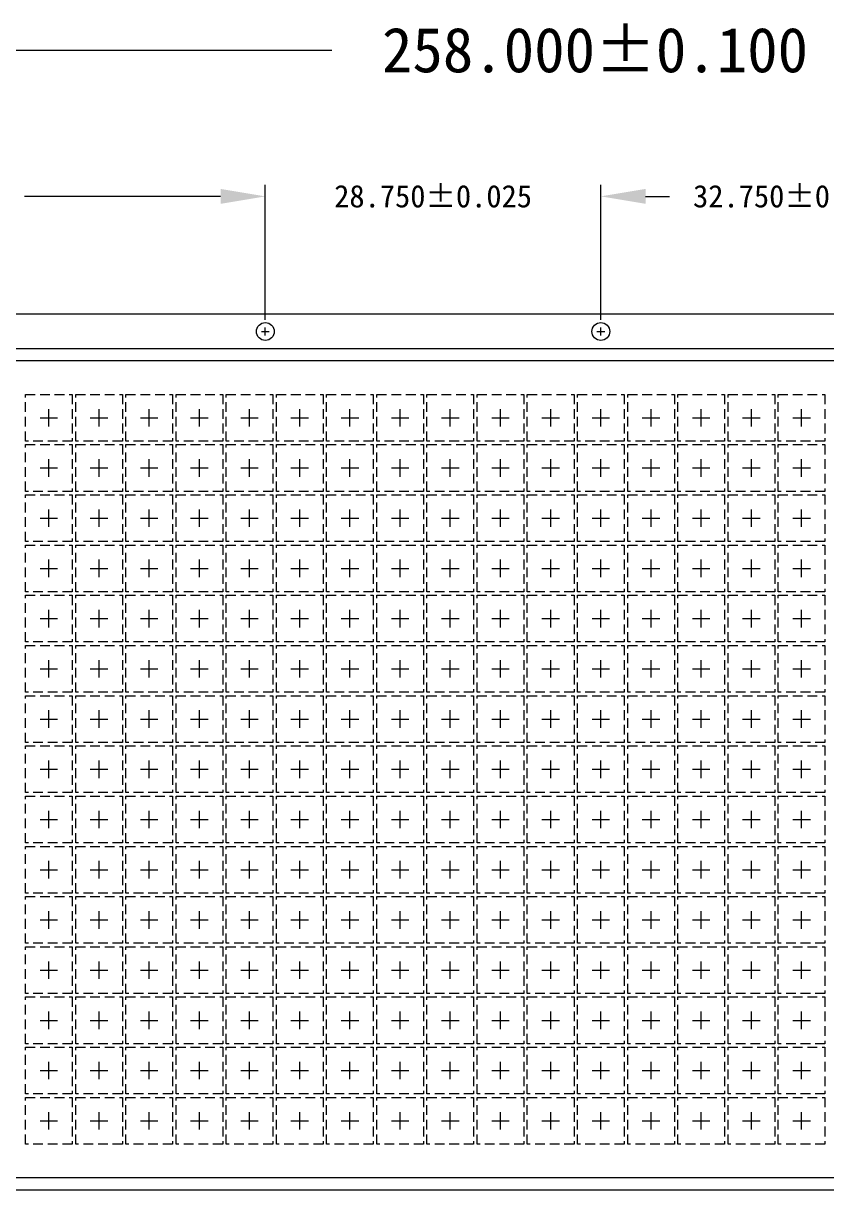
# Model space of a CAD drawing. Header units: millimetres. Extents: x 1670 to 1951, y 501 to 745.
# Drawn here: x 1738.63 to 1759.28, y 582.09 to 612.06 of the extents above; entities that cross this region are included whole.
import ezdxf

# ---------------------------------------------------------------- set-up
doc = ezdxf.new("R2010")
doc.units = ezdxf.units.MM
doc.linetypes.add('CENTER', pattern=[2, 1.25, -0.25, 0.25, -0.25])
doc.linetypes.add('DASHED', pattern=[0.75, 0.5, -0.25])
for name, color, linetype, lineweight in [('1', 7, 'Continuous', 18), ('1D', 4, 'Continuous', 18), ('Pkg', 2, 'DASHED', 9)]:
    doc.layers.add(name, color=color, linetype=linetype, lineweight=lineweight)
for name, color, linetype in [('TAPE', 4, 'Continuous'), ('中心线', 1, 'CENTER'), ('标注', 4, 'Continuous')]:
    doc.layers.add(name, color=color, linetype=linetype)
doc.styles.add('宋体', font='')
doc.styles.get('宋体').set_extended_font_data('宋体')

msp = doc.modelspace()

# ---------------------------------------------------------------- hatches: boundary and pattern name
at = {"layer": '标注', "lineweight": 5}
for points in [[(1743.6973, 607.804), (1743.6973, 607.4207), (1744.8473, 607.6123)], [(1743.6973, 607.804), (1743.6973, 607.4207), (1744.8473, 607.6123)], [(1754.6223, 607.804), (1754.6223, 607.4207), (1753.4723, 607.6123)], [(1754.6223, 607.804), (1754.6223, 607.4207), (1753.4723, 607.6123)]]:
    msp.add_hatch(color=256, dxfattribs=at).paths.add_polyline_path(points, flags=0)

# ---------------------------------------------------------------- linework, layer by layer
at = {"layer": '1', "lineweight": 5}
msp.add_line((1714.9223, 604.5945), (1791.7223, 604.5945), dxfattribs=at)
for centre in [(1744.8473, 604.1409), (1753.4723, 604.1409)]:
    msp.add_circle(centre, 0.2286, dxfattribs=at)
at = {"layer": '1D', "lineweight": 5}
for p, q in [((1744.7473, 604.1409), (1744.9473, 604.1409)), ((1744.8473, 604.0409), (1744.8473, 604.2409)), ((1753.3723, 604.1409), (1753.5723, 604.1409)), ((1753.4723, 604.0409), (1753.4723, 604.2409))]:
    msp.add_line(p, q, dxfattribs=at)
msp.add_lwpolyline([(1715.9723, 603.3945), (1790.9723, 603.3945), (1790.9723, 582.3945), (1715.9723, 582.3945)], close=True, dxfattribs=at)
at = {"layer": 'Pkg', "color": 2, "linetype": 'DASHED', "lineweight": 5, "ltscale": 0.5}
for points in [[(1738.6823, 602.5245), (1739.8823, 602.5245), (1739.8823, 601.3245), (1738.6823, 601.3245)], [(1739.9723, 602.5245), (1741.1723, 602.5245), (1741.1723, 601.3245), (1739.9723, 601.3245)], [(1741.2623, 602.5245), (1742.4623, 602.5245), (1742.4623, 601.3245), (1741.2623, 601.3245)], [(1742.5523, 602.5245), (1743.7523, 602.5245), (1743.7523, 601.3245), (1742.5523, 601.3245)], [(1743.8423, 602.5245), (1745.0423, 602.5245), (1745.0423, 601.3245), (1743.8423, 601.3245)], [(1745.1323, 602.5245), (1746.3323, 602.5245), (1746.3323, 601.3245), (1745.1323, 601.3245)], [(1746.4223, 602.5245), (1747.6223, 602.5245), (1747.6223, 601.3245), (1746.4223, 601.3245)], [(1747.7123, 602.5245), (1748.9123, 602.5245), (1748.9123, 601.3245), (1747.7123, 601.3245)], [(1749.0023, 602.5245), (1750.2023, 602.5245), (1750.2023, 601.3245), (1749.0023, 601.3245)], [(1750.2923, 602.5245), (1751.4923, 602.5245), (1751.4923, 601.3245), (1750.2923, 601.3245)], [(1751.5823, 602.5245), (1752.7823, 602.5245), (1752.7823, 601.3245), (1751.5823, 601.3245)], [(1752.8723, 602.5245), (1754.0723, 602.5245), (1754.0723, 601.3245), (1752.8723, 601.3245)], [(1754.1623, 602.5245), (1755.3623, 602.5245), (1755.3623, 601.3245), (1754.1623, 601.3245)], [(1755.4523, 602.5245), (1756.6523, 602.5245), (1756.6523, 601.3245), (1755.4523, 601.3245)], [(1756.7423, 602.5245), (1757.9423, 602.5245), (1757.9423, 601.3245), (1756.7423, 601.3245)], [(1758.0323, 602.5245), (1759.2323, 602.5245), (1759.2323, 601.3245), (1758.0323, 601.3245)], [(1738.6823, 601.2345), (1739.8823, 601.2345), (1739.8823, 600.0345), (1738.6823, 600.0345)], [(1739.9723, 601.2345), (1741.1723, 601.2345), (1741.1723, 600.0345), (1739.9723, 600.0345)], [(1741.2623, 601.2345), (1742.4623, 601.2345), (1742.4623, 600.0345), (1741.2623, 600.0345)], [(1742.5523, 601.2345), (1743.7523, 601.2345), (1743.7523, 600.0345), (1742.5523, 600.0345)], [(1743.8423, 601.2345), (1745.0423, 601.2345), (1745.0423, 600.0345), (1743.8423, 600.0345)], [(1745.1323, 601.2345), (1746.3323, 601.2345), (1746.3323, 600.0345), (1745.1323, 600.0345)], [(1746.4223, 601.2345), (1747.6223, 601.2345), (1747.6223, 600.0345), (1746.4223, 600.0345)], [(1747.7123, 601.2345), (1748.9123, 601.2345), (1748.9123, 600.0345), (1747.7123, 600.0345)], [(1749.0023, 601.2345), (1750.2023, 601.2345), (1750.2023, 600.0345), (1749.0023, 600.0345)], [(1750.2923, 601.2345), (1751.4923, 601.2345), (1751.4923, 600.0345), (1750.2923, 600.0345)], [(1751.5823, 601.2345), (1752.7823, 601.2345), (1752.7823, 600.0345), (1751.5823, 600.0345)], [(1752.8723, 601.2345), (1754.0723, 601.2345), (1754.0723, 600.0345), (1752.8723, 600.0345)], [(1754.1623, 601.2345), (1755.3623, 601.2345), (1755.3623, 600.0345), (1754.1623, 600.0345)], [(1755.4523, 601.2345), (1756.6523, 601.2345), (1756.6523, 600.0345), (1755.4523, 600.0345)], [(1756.7423, 601.2345), (1757.9423, 601.2345), (1757.9423, 600.0345), (1756.7423, 600.0345)], [(1758.0323, 601.2345), (1759.2323, 601.2345), (1759.2323, 600.0345), (1758.0323, 600.0345)], [(1738.6823, 599.9445), (1739.8823, 599.9445), (1739.8823, 598.7445), (1738.6823, 598.7445)], [(1739.9723, 599.9445), (1741.1723, 599.9445), (1741.1723, 598.7445), (1739.9723, 598.7445)], [(1741.2623, 599.9445), (1742.4623, 599.9445), (1742.4623, 598.7445), (1741.2623, 598.7445)], [(1742.5523, 599.9445), (1743.7523, 599.9445), (1743.7523, 598.7445), (1742.5523, 598.7445)], [(1743.8423, 599.9445), (1745.0423, 599.9445), (1745.0423, 598.7445), (1743.8423, 598.7445)], [(1745.1323, 599.9445), (1746.3323, 599.9445), (1746.3323, 598.7445), (1745.1323, 598.7445)], [(1746.4223, 599.9445), (1747.6223, 599.9445), (1747.6223, 598.7445), (1746.4223, 598.7445)], [(1747.7123, 599.9445), (1748.9123, 599.9445), (1748.9123, 598.7445), (1747.7123, 598.7445)], [(1749.0023, 599.9445), (1750.2023, 599.9445), (1750.2023, 598.7445), (1749.0023, 598.7445)], [(1750.2923, 599.9445), (1751.4923, 599.9445), (1751.4923, 598.7445), (1750.2923, 598.7445)], [(1751.5823, 599.9445), (1752.7823, 599.9445), (1752.7823, 598.7445), (1751.5823, 598.7445)], [(1752.8723, 599.9445), (1754.0723, 599.9445), (1754.0723, 598.7445), (1752.8723, 598.7445)], [(1754.1623, 599.9445), (1755.3623, 599.9445), (1755.3623, 598.7445), (1754.1623, 598.7445)], [(1755.4523, 599.9445), (1756.6523, 599.9445), (1756.6523, 598.7445), (1755.4523, 598.7445)], [(1756.7423, 599.9445), (1757.9423, 599.9445), (1757.9423, 598.7445), (1756.7423, 598.7445)], [(1758.0323, 599.9445), (1759.2323, 599.9445), (1759.2323, 598.7445), (1758.0323, 598.7445)], [(1738.6823, 598.6545), (1739.8823, 598.6545), (1739.8823, 597.4545), (1738.6823, 597.4545)], [(1739.9723, 598.6545), (1741.1723, 598.6545), (1741.1723, 597.4545), (1739.9723, 597.4545)], [(1741.2623, 598.6545), (1742.4623, 598.6545), (1742.4623, 597.4545), (1741.2623, 597.4545)], [(1742.5523, 598.6545), (1743.7523, 598.6545), (1743.7523, 597.4545), (1742.5523, 597.4545)], [(1743.8423, 598.6545), (1745.0423, 598.6545), (1745.0423, 597.4545), (1743.8423, 597.4545)], [(1745.1323, 598.6545), (1746.3323, 598.6545), (1746.3323, 597.4545), (1745.1323, 597.4545)], [(1746.4223, 598.6545), (1747.6223, 598.6545), (1747.6223, 597.4545), (1746.4223, 597.4545)], [(1747.7123, 598.6545), (1748.9123, 598.6545), (1748.9123, 597.4545), (1747.7123, 597.4545)], [(1749.0023, 598.6545), (1750.2023, 598.6545), (1750.2023, 597.4545), (1749.0023, 597.4545)], [(1750.2923, 598.6545), (1751.4923, 598.6545), (1751.4923, 597.4545), (1750.2923, 597.4545)], [(1751.5823, 598.6545), (1752.7823, 598.6545), (1752.7823, 597.4545), (1751.5823, 597.4545)], [(1752.8723, 598.6545), (1754.0723, 598.6545), (1754.0723, 597.4545), (1752.8723, 597.4545)], [(1754.1623, 598.6545), (1755.3623, 598.6545), (1755.3623, 597.4545), (1754.1623, 597.4545)], [(1755.4523, 598.6545), (1756.6523, 598.6545), (1756.6523, 597.4545), (1755.4523, 597.4545)], [(1756.7423, 598.6545), (1757.9423, 598.6545), (1757.9423, 597.4545), (1756.7423, 597.4545)], [(1758.0323, 598.6545), (1759.2323, 598.6545), (1759.2323, 597.4545), (1758.0323, 597.4545)], [(1738.6823, 597.3645), (1739.8823, 597.3645), (1739.8823, 596.1645), (1738.6823, 596.1645)], [(1739.9723, 597.3645), (1741.1723, 597.3645), (1741.1723, 596.1645), (1739.9723, 596.1645)], [(1741.2623, 597.3645), (1742.4623, 597.3645), (1742.4623, 596.1645), (1741.2623, 596.1645)], [(1742.5523, 597.3645), (1743.7523, 597.3645), (1743.7523, 596.1645), (1742.5523, 596.1645)], [(1743.8423, 597.3645), (1745.0423, 597.3645), (1745.0423, 596.1645), (1743.8423, 596.1645)], [(1745.1323, 597.3645), (1746.3323, 597.3645), (1746.3323, 596.1645), (1745.1323, 596.1645)], [(1746.4223, 597.3645), (1747.6223, 597.3645), (1747.6223, 596.1645), (1746.4223, 596.1645)], [(1747.7123, 597.3645), (1748.9123, 597.3645), (1748.9123, 596.1645), (1747.7123, 596.1645)], [(1749.0023, 597.3645), (1750.2023, 597.3645), (1750.2023, 596.1645), (1749.0023, 596.1645)], [(1750.2923, 597.3645), (1751.4923, 597.3645), (1751.4923, 596.1645), (1750.2923, 596.1645)], [(1751.5823, 597.3645), (1752.7823, 597.3645), (1752.7823, 596.1645), (1751.5823, 596.1645)], [(1752.8723, 597.3645), (1754.0723, 597.3645), (1754.0723, 596.1645), (1752.8723, 596.1645)], [(1754.1623, 597.3645), (1755.3623, 597.3645), (1755.3623, 596.1645), (1754.1623, 596.1645)], [(1755.4523, 597.3645), (1756.6523, 597.3645), (1756.6523, 596.1645), (1755.4523, 596.1645)], [(1756.7423, 597.3645), (1757.9423, 597.3645), (1757.9423, 596.1645), (1756.7423, 596.1645)], [(1758.0323, 597.3645), (1759.2323, 597.3645), (1759.2323, 596.1645), (1758.0323, 596.1645)], [(1738.6823, 596.0745), (1739.8823, 596.0745), (1739.8823, 594.8745), (1738.6823, 594.8745)], [(1739.9723, 596.0745), (1741.1723, 596.0745), (1741.1723, 594.8745), (1739.9723, 594.8745)], [(1741.2623, 596.0745), (1742.4623, 596.0745), (1742.4623, 594.8745), (1741.2623, 594.8745)], [(1742.5523, 596.0745), (1743.7523, 596.0745), (1743.7523, 594.8745), (1742.5523, 594.8745)], [(1743.8423, 596.0745), (1745.0423, 596.0745), (1745.0423, 594.8745), (1743.8423, 594.8745)], [(1745.1323, 596.0745), (1746.3323, 596.0745), (1746.3323, 594.8745), (1745.1323, 594.8745)], [(1746.4223, 596.0745), (1747.6223, 596.0745), (1747.6223, 594.8745), (1746.4223, 594.8745)], [(1747.7123, 596.0745), (1748.9123, 596.0745), (1748.9123, 594.8745), (1747.7123, 594.8745)], [(1749.0023, 596.0745), (1750.2023, 596.0745), (1750.2023, 594.8745), (1749.0023, 594.8745)], [(1750.2923, 596.0745), (1751.4923, 596.0745), (1751.4923, 594.8745), (1750.2923, 594.8745)], [(1751.5823, 596.0745), (1752.7823, 596.0745), (1752.7823, 594.8745), (1751.5823, 594.8745)], [(1752.8723, 596.0745), (1754.0723, 596.0745), (1754.0723, 594.8745), (1752.8723, 594.8745)], [(1754.1623, 596.0745), (1755.3623, 596.0745), (1755.3623, 594.8745), (1754.1623, 594.8745)], [(1755.4523, 596.0745), (1756.6523, 596.0745), (1756.6523, 594.8745), (1755.4523, 594.8745)], [(1756.7423, 596.0745), (1757.9423, 596.0745), (1757.9423, 594.8745), (1756.7423, 594.8745)], [(1758.0323, 596.0745), (1759.2323, 596.0745), (1759.2323, 594.8745), (1758.0323, 594.8745)], [(1738.6823, 594.7845), (1739.8823, 594.7845), (1739.8823, 593.5845), (1738.6823, 593.5845)], [(1739.9723, 594.7845), (1741.1723, 594.7845), (1741.1723, 593.5845), (1739.9723, 593.5845)], [(1741.2623, 594.7845), (1742.4623, 594.7845), (1742.4623, 593.5845), (1741.2623, 593.5845)], [(1742.5523, 594.7845), (1743.7523, 594.7845), (1743.7523, 593.5845), (1742.5523, 593.5845)], [(1743.8423, 594.7845), (1745.0423, 594.7845), (1745.0423, 593.5845), (1743.8423, 593.5845)], [(1745.1323, 594.7845), (1746.3323, 594.7845), (1746.3323, 593.5845), (1745.1323, 593.5845)], [(1746.4223, 594.7845), (1747.6223, 594.7845), (1747.6223, 593.5845), (1746.4223, 593.5845)], [(1747.7123, 594.7845), (1748.9123, 594.7845), (1748.9123, 593.5845), (1747.7123, 593.5845)], [(1749.0023, 594.7845), (1750.2023, 594.7845), (1750.2023, 593.5845), (1749.0023, 593.5845)], [(1750.2923, 594.7845), (1751.4923, 594.7845), (1751.4923, 593.5845), (1750.2923, 593.5845)], [(1751.5823, 594.7845), (1752.7823, 594.7845), (1752.7823, 593.5845), (1751.5823, 593.5845)], [(1752.8723, 594.7845), (1754.0723, 594.7845), (1754.0723, 593.5845), (1752.8723, 593.5845)], [(1754.1623, 594.7845), (1755.3623, 594.7845), (1755.3623, 593.5845), (1754.1623, 593.5845)], [(1755.4523, 594.7845), (1756.6523, 594.7845), (1756.6523, 593.5845), (1755.4523, 593.5845)], [(1756.7423, 594.7845), (1757.9423, 594.7845), (1757.9423, 593.5845), (1756.7423, 593.5845)], [(1758.0323, 594.7845), (1759.2323, 594.7845), (1759.2323, 593.5845), (1758.0323, 593.5845)], [(1738.6823, 593.4945), (1739.8823, 593.4945), (1739.8823, 592.2945), (1738.6823, 592.2945)], [(1739.9723, 593.4945), (1741.1723, 593.4945), (1741.1723, 592.2945), (1739.9723, 592.2945)], [(1741.2623, 593.4945), (1742.4623, 593.4945), (1742.4623, 592.2945), (1741.2623, 592.2945)], [(1742.5523, 593.4945), (1743.7523, 593.4945), (1743.7523, 592.2945), (1742.5523, 592.2945)], [(1743.8423, 593.4945), (1745.0423, 593.4945), (1745.0423, 592.2945), (1743.8423, 592.2945)], [(1745.1323, 593.4945), (1746.3323, 593.4945), (1746.3323, 592.2945), (1745.1323, 592.2945)], [(1746.4223, 593.4945), (1747.6223, 593.4945), (1747.6223, 592.2945), (1746.4223, 592.2945)], [(1747.7123, 593.4945), (1748.9123, 593.4945), (1748.9123, 592.2945), (1747.7123, 592.2945)], [(1749.0023, 593.4945), (1750.2023, 593.4945), (1750.2023, 592.2945), (1749.0023, 592.2945)], [(1750.2923, 593.4945), (1751.4923, 593.4945), (1751.4923, 592.2945), (1750.2923, 592.2945)], [(1751.5823, 593.4945), (1752.7823, 593.4945), (1752.7823, 592.2945), (1751.5823, 592.2945)], [(1752.8723, 593.4945), (1754.0723, 593.4945), (1754.0723, 592.2945), (1752.8723, 592.2945)], [(1754.1623, 593.4945), (1755.3623, 593.4945), (1755.3623, 592.2945), (1754.1623, 592.2945)], [(1755.4523, 593.4945), (1756.6523, 593.4945), (1756.6523, 592.2945), (1755.4523, 592.2945)], [(1756.7423, 593.4945), (1757.9423, 593.4945), (1757.9423, 592.2945), (1756.7423, 592.2945)], [(1758.0323, 593.4945), (1759.2323, 593.4945), (1759.2323, 592.2945), (1758.0323, 592.2945)], [(1738.6823, 592.2045), (1739.8823, 592.2045), (1739.8823, 591.0045), (1738.6823, 591.0045)], [(1739.9723, 592.2045), (1741.1723, 592.2045), (1741.1723, 591.0045), (1739.9723, 591.0045)], [(1741.2623, 592.2045), (1742.4623, 592.2045), (1742.4623, 591.0045), (1741.2623, 591.0045)], [(1742.5523, 592.2045), (1743.7523, 592.2045), (1743.7523, 591.0045), (1742.5523, 591.0045)], [(1743.8423, 592.2045), (1745.0423, 592.2045), (1745.0423, 591.0045), (1743.8423, 591.0045)], [(1745.1323, 592.2045), (1746.3323, 592.2045), (1746.3323, 591.0045), (1745.1323, 591.0045)], [(1746.4223, 592.2045), (1747.6223, 592.2045), (1747.6223, 591.0045), (1746.4223, 591.0045)], [(1747.7123, 592.2045), (1748.9123, 592.2045), (1748.9123, 591.0045), (1747.7123, 591.0045)], [(1749.0023, 592.2045), (1750.2023, 592.2045), (1750.2023, 591.0045), (1749.0023, 591.0045)], [(1750.2923, 592.2045), (1751.4923, 592.2045), (1751.4923, 591.0045), (1750.2923, 591.0045)], [(1751.5823, 592.2045), (1752.7823, 592.2045), (1752.7823, 591.0045), (1751.5823, 591.0045)], [(1752.8723, 592.2045), (1754.0723, 592.2045), (1754.0723, 591.0045), (1752.8723, 591.0045)], [(1754.1623, 592.2045), (1755.3623, 592.2045), (1755.3623, 591.0045), (1754.1623, 591.0045)], [(1755.4523, 592.2045), (1756.6523, 592.2045), (1756.6523, 591.0045), (1755.4523, 591.0045)], [(1756.7423, 592.2045), (1757.9423, 592.2045), (1757.9423, 591.0045), (1756.7423, 591.0045)], [(1758.0323, 592.2045), (1759.2323, 592.2045), (1759.2323, 591.0045), (1758.0323, 591.0045)], [(1738.6823, 590.9145), (1739.8823, 590.9145), (1739.8823, 589.7145), (1738.6823, 589.7145)], [(1739.9723, 590.9145), (1741.1723, 590.9145), (1741.1723, 589.7145), (1739.9723, 589.7145)], [(1741.2623, 590.9145), (1742.4623, 590.9145), (1742.4623, 589.7145), (1741.2623, 589.7145)], [(1742.5523, 590.9145), (1743.7523, 590.9145), (1743.7523, 589.7145), (1742.5523, 589.7145)], [(1743.8423, 590.9145), (1745.0423, 590.9145), (1745.0423, 589.7145), (1743.8423, 589.7145)], [(1745.1323, 590.9145), (1746.3323, 590.9145), (1746.3323, 589.7145), (1745.1323, 589.7145)], [(1746.4223, 590.9145), (1747.6223, 590.9145), (1747.6223, 589.7145), (1746.4223, 589.7145)], [(1747.7123, 590.9145), (1748.9123, 590.9145), (1748.9123, 589.7145), (1747.7123, 589.7145)], [(1749.0023, 590.9145), (1750.2023, 590.9145), (1750.2023, 589.7145), (1749.0023, 589.7145)], [(1750.2923, 590.9145), (1751.4923, 590.9145), (1751.4923, 589.7145), (1750.2923, 589.7145)], [(1751.5823, 590.9145), (1752.7823, 590.9145), (1752.7823, 589.7145), (1751.5823, 589.7145)], [(1752.8723, 590.9145), (1754.0723, 590.9145), (1754.0723, 589.7145), (1752.8723, 589.7145)], [(1754.1623, 590.9145), (1755.3623, 590.9145), (1755.3623, 589.7145), (1754.1623, 589.7145)], [(1755.4523, 590.9145), (1756.6523, 590.9145), (1756.6523, 589.7145), (1755.4523, 589.7145)], [(1756.7423, 590.9145), (1757.9423, 590.9145), (1757.9423, 589.7145), (1756.7423, 589.7145)], [(1758.0323, 590.9145), (1759.2323, 590.9145), (1759.2323, 589.7145), (1758.0323, 589.7145)], [(1738.6823, 589.6245), (1739.8823, 589.6245), (1739.8823, 588.4245), (1738.6823, 588.4245)], [(1739.9723, 589.6245), (1741.1723, 589.6245), (1741.1723, 588.4245), (1739.9723, 588.4245)], [(1741.2623, 589.6245), (1742.4623, 589.6245), (1742.4623, 588.4245), (1741.2623, 588.4245)], [(1742.5523, 589.6245), (1743.7523, 589.6245), (1743.7523, 588.4245), (1742.5523, 588.4245)], [(1743.8423, 589.6245), (1745.0423, 589.6245), (1745.0423, 588.4245), (1743.8423, 588.4245)], [(1745.1323, 589.6245), (1746.3323, 589.6245), (1746.3323, 588.4245), (1745.1323, 588.4245)], [(1746.4223, 589.6245), (1747.6223, 589.6245), (1747.6223, 588.4245), (1746.4223, 588.4245)], [(1747.7123, 589.6245), (1748.9123, 589.6245), (1748.9123, 588.4245), (1747.7123, 588.4245)], [(1749.0023, 589.6245), (1750.2023, 589.6245), (1750.2023, 588.4245), (1749.0023, 588.4245)], [(1750.2923, 589.6245), (1751.4923, 589.6245), (1751.4923, 588.4245), (1750.2923, 588.4245)], [(1751.5823, 589.6245), (1752.7823, 589.6245), (1752.7823, 588.4245), (1751.5823, 588.4245)], [(1752.8723, 589.6245), (1754.0723, 589.6245), (1754.0723, 588.4245), (1752.8723, 588.4245)], [(1754.1623, 589.6245), (1755.3623, 589.6245), (1755.3623, 588.4245), (1754.1623, 588.4245)], [(1755.4523, 589.6245), (1756.6523, 589.6245), (1756.6523, 588.4245), (1755.4523, 588.4245)], [(1756.7423, 589.6245), (1757.9423, 589.6245), (1757.9423, 588.4245), (1756.7423, 588.4245)], [(1758.0323, 589.6245), (1759.2323, 589.6245), (1759.2323, 588.4245), (1758.0323, 588.4245)], [(1738.6823, 588.3345), (1739.8823, 588.3345), (1739.8823, 587.1345), (1738.6823, 587.1345)], [(1739.9723, 588.3345), (1741.1723, 588.3345), (1741.1723, 587.1345), (1739.9723, 587.1345)], [(1741.2623, 588.3345), (1742.4623, 588.3345), (1742.4623, 587.1345), (1741.2623, 587.1345)], [(1742.5523, 588.3345), (1743.7523, 588.3345), (1743.7523, 587.1345), (1742.5523, 587.1345)], [(1743.8423, 588.3345), (1745.0423, 588.3345), (1745.0423, 587.1345), (1743.8423, 587.1345)], [(1745.1323, 588.3345), (1746.3323, 588.3345), (1746.3323, 587.1345), (1745.1323, 587.1345)], [(1746.4223, 588.3345), (1747.6223, 588.3345), (1747.6223, 587.1345), (1746.4223, 587.1345)], [(1747.7123, 588.3345), (1748.9123, 588.3345), (1748.9123, 587.1345), (1747.7123, 587.1345)], [(1749.0023, 588.3345), (1750.2023, 588.3345), (1750.2023, 587.1345), (1749.0023, 587.1345)], [(1750.2923, 588.3345), (1751.4923, 588.3345), (1751.4923, 587.1345), (1750.2923, 587.1345)], [(1751.5823, 588.3345), (1752.7823, 588.3345), (1752.7823, 587.1345), (1751.5823, 587.1345)], [(1752.8723, 588.3345), (1754.0723, 588.3345), (1754.0723, 587.1345), (1752.8723, 587.1345)], [(1754.1623, 588.3345), (1755.3623, 588.3345), (1755.3623, 587.1345), (1754.1623, 587.1345)], [(1755.4523, 588.3345), (1756.6523, 588.3345), (1756.6523, 587.1345), (1755.4523, 587.1345)], [(1756.7423, 588.3345), (1757.9423, 588.3345), (1757.9423, 587.1345), (1756.7423, 587.1345)], [(1758.0323, 588.3345), (1759.2323, 588.3345), (1759.2323, 587.1345), (1758.0323, 587.1345)], [(1738.6823, 587.0445), (1739.8823, 587.0445), (1739.8823, 585.8445), (1738.6823, 585.8445)], [(1739.9723, 587.0445), (1741.1723, 587.0445), (1741.1723, 585.8445), (1739.9723, 585.8445)], [(1741.2623, 587.0445), (1742.4623, 587.0445), (1742.4623, 585.8445), (1741.2623, 585.8445)], [(1742.5523, 587.0445), (1743.7523, 587.0445), (1743.7523, 585.8445), (1742.5523, 585.8445)], [(1743.8423, 587.0445), (1745.0423, 587.0445), (1745.0423, 585.8445), (1743.8423, 585.8445)], [(1745.1323, 587.0445), (1746.3323, 587.0445), (1746.3323, 585.8445), (1745.1323, 585.8445)], [(1746.4223, 587.0445), (1747.6223, 587.0445), (1747.6223, 585.8445), (1746.4223, 585.8445)], [(1747.7123, 587.0445), (1748.9123, 587.0445), (1748.9123, 585.8445), (1747.7123, 585.8445)], [(1749.0023, 587.0445), (1750.2023, 587.0445), (1750.2023, 585.8445), (1749.0023, 585.8445)], [(1750.2923, 587.0445), (1751.4923, 587.0445), (1751.4923, 585.8445), (1750.2923, 585.8445)], [(1751.5823, 587.0445), (1752.7823, 587.0445), (1752.7823, 585.8445), (1751.5823, 585.8445)], [(1752.8723, 587.0445), (1754.0723, 587.0445), (1754.0723, 585.8445), (1752.8723, 585.8445)], [(1754.1623, 587.0445), (1755.3623, 587.0445), (1755.3623, 585.8445), (1754.1623, 585.8445)], [(1755.4523, 587.0445), (1756.6523, 587.0445), (1756.6523, 585.8445), (1755.4523, 585.8445)], [(1756.7423, 587.0445), (1757.9423, 587.0445), (1757.9423, 585.8445), (1756.7423, 585.8445)], [(1758.0323, 587.0445), (1759.2323, 587.0445), (1759.2323, 585.8445), (1758.0323, 585.8445)], [(1738.6823, 585.7545), (1739.8823, 585.7545), (1739.8823, 584.5545), (1738.6823, 584.5545)], [(1739.9723, 585.7545), (1741.1723, 585.7545), (1741.1723, 584.5545), (1739.9723, 584.5545)], [(1741.2623, 585.7545), (1742.4623, 585.7545), (1742.4623, 584.5545), (1741.2623, 584.5545)], [(1742.5523, 585.7545), (1743.7523, 585.7545), (1743.7523, 584.5545), (1742.5523, 584.5545)], [(1743.8423, 585.7545), (1745.0423, 585.7545), (1745.0423, 584.5545), (1743.8423, 584.5545)], [(1745.1323, 585.7545), (1746.3323, 585.7545), (1746.3323, 584.5545), (1745.1323, 584.5545)], [(1746.4223, 585.7545), (1747.6223, 585.7545), (1747.6223, 584.5545), (1746.4223, 584.5545)], [(1747.7123, 585.7545), (1748.9123, 585.7545), (1748.9123, 584.5545), (1747.7123, 584.5545)], [(1749.0023, 585.7545), (1750.2023, 585.7545), (1750.2023, 584.5545), (1749.0023, 584.5545)], [(1750.2923, 585.7545), (1751.4923, 585.7545), (1751.4923, 584.5545), (1750.2923, 584.5545)], [(1751.5823, 585.7545), (1752.7823, 585.7545), (1752.7823, 584.5545), (1751.5823, 584.5545)], [(1752.8723, 585.7545), (1754.0723, 585.7545), (1754.0723, 584.5545), (1752.8723, 584.5545)], [(1754.1623, 585.7545), (1755.3623, 585.7545), (1755.3623, 584.5545), (1754.1623, 584.5545)], [(1755.4523, 585.7545), (1756.6523, 585.7545), (1756.6523, 584.5545), (1755.4523, 584.5545)], [(1756.7423, 585.7545), (1757.9423, 585.7545), (1757.9423, 584.5545), (1756.7423, 584.5545)], [(1758.0323, 585.7545), (1759.2323, 585.7545), (1759.2323, 584.5545), (1758.0323, 584.5545)], [(1738.6823, 584.4645), (1739.8823, 584.4645), (1739.8823, 583.2645), (1738.6823, 583.2645)], [(1739.9723, 584.4645), (1741.1723, 584.4645), (1741.1723, 583.2645), (1739.9723, 583.2645)], [(1741.2623, 584.4645), (1742.4623, 584.4645), (1742.4623, 583.2645), (1741.2623, 583.2645)], [(1742.5523, 584.4645), (1743.7523, 584.4645), (1743.7523, 583.2645), (1742.5523, 583.2645)], [(1743.8423, 584.4645), (1745.0423, 584.4645), (1745.0423, 583.2645), (1743.8423, 583.2645)], [(1745.1323, 584.4645), (1746.3323, 584.4645), (1746.3323, 583.2645), (1745.1323, 583.2645)], [(1746.4223, 584.4645), (1747.6223, 584.4645), (1747.6223, 583.2645), (1746.4223, 583.2645)], [(1747.7123, 584.4645), (1748.9123, 584.4645), (1748.9123, 583.2645), (1747.7123, 583.2645)], [(1749.0023, 584.4645), (1750.2023, 584.4645), (1750.2023, 583.2645), (1749.0023, 583.2645)], [(1750.2923, 584.4645), (1751.4923, 584.4645), (1751.4923, 583.2645), (1750.2923, 583.2645)], [(1751.5823, 584.4645), (1752.7823, 584.4645), (1752.7823, 583.2645), (1751.5823, 583.2645)], [(1752.8723, 584.4645), (1754.0723, 584.4645), (1754.0723, 583.2645), (1752.8723, 583.2645)], [(1754.1623, 584.4645), (1755.3623, 584.4645), (1755.3623, 583.2645), (1754.1623, 583.2645)], [(1755.4523, 584.4645), (1756.6523, 584.4645), (1756.6523, 583.2645), (1755.4523, 583.2645)], [(1756.7423, 584.4645), (1757.9423, 584.4645), (1757.9423, 583.2645), (1756.7423, 583.2645)], [(1758.0323, 584.4645), (1759.2323, 584.4645), (1759.2323, 583.2645), (1758.0323, 583.2645)]]:
    msp.add_lwpolyline(points, close=True, dxfattribs=at)
at = {"layer": 'TAPE', "lineweight": 0}
msp.add_lwpolyline([(1792.0223, 603.6945), (1714.6223, 603.6945), (1714.6223, 582.0945), (1792.0223, 582.0945)], close=True, dxfattribs=at)
at = {"layer": '中心线', "color": 1, "linetype": 'CENTER', "lineweight": 5, "ltscale": 0.5}
for p, q in [((1739.2823, 601.6995), (1739.2823, 602.1495)), ((1740.5723, 601.6995), (1740.5723, 602.1495)), ((1741.8623, 601.6995), (1741.8623, 602.1495)), ((1743.1523, 601.6995), (1743.1523, 602.1495)), ((1744.4423, 601.6995), (1744.4423, 602.1495)), ((1745.7323, 601.6995), (1745.7323, 602.1495)), ((1747.0223, 601.6995), (1747.0223, 602.1495)), ((1748.3123, 601.6995), (1748.3123, 602.1495)), ((1749.6023, 601.6995), (1749.6023, 602.1495)), ((1750.8923, 601.6995), (1750.8923, 602.1495)), ((1752.1823, 601.6995), (1752.1823, 602.1495)), ((1753.4723, 601.6995), (1753.4723, 602.1495)), ((1754.7623, 601.6995), (1754.7623, 602.1495)), ((1756.0523, 601.6995), (1756.0523, 602.1495)), ((1757.3423, 601.6995), (1757.3423, 602.1495)), ((1758.6323, 601.6995), (1758.6323, 602.1495)), ((1739.0573, 601.9245), (1739.5073, 601.9245)), ((1740.3473, 601.9245), (1740.7973, 601.9245)), ((1741.6373, 601.9245), (1742.0873, 601.9245)), ((1742.9273, 601.9245), (1743.3773, 601.9245)), ((1744.2173, 601.9245), (1744.6673, 601.9245)), ((1745.5073, 601.9245), (1745.9573, 601.9245)), ((1746.7973, 601.9245), (1747.2473, 601.9245)), ((1748.0873, 601.9245), (1748.5373, 601.9245)), ((1749.3773, 601.9245), (1749.8273, 601.9245)), ((1750.6673, 601.9245), (1751.1173, 601.9245)), ((1751.9573, 601.9245), (1752.4073, 601.9245)), ((1753.2473, 601.9245), (1753.6973, 601.9245)), ((1754.5373, 601.9245), (1754.9873, 601.9245)), ((1755.8273, 601.9245), (1756.2773, 601.9245)), ((1757.1173, 601.9245), (1757.5673, 601.9245)), ((1758.4073, 601.9245), (1758.8573, 601.9245)), ((1739.2823, 600.4095), (1739.2823, 600.8595)), ((1740.5723, 600.4095), (1740.5723, 600.8595)), ((1741.8623, 600.4095), (1741.8623, 600.8595)), ((1743.1523, 600.4095), (1743.1523, 600.8595)), ((1744.4423, 600.4095), (1744.4423, 600.8595)), ((1745.7323, 600.4095), (1745.7323, 600.8595)), ((1747.0223, 600.4095), (1747.0223, 600.8595)), ((1748.3123, 600.4095), (1748.3123, 600.8595)), ((1749.6023, 600.4095), (1749.6023, 600.8595)), ((1750.8923, 600.4095), (1750.8923, 600.8595)), ((1752.1823, 600.4095), (1752.1823, 600.8595)), ((1753.4723, 600.4095), (1753.4723, 600.8595)), ((1754.7623, 600.4095), (1754.7623, 600.8595)), ((1756.0523, 600.4095), (1756.0523, 600.8595)), ((1757.3423, 600.4095), (1757.3423, 600.8595)), ((1758.6323, 600.4095), (1758.6323, 600.8595)), ((1739.0573, 600.6345), (1739.5073, 600.6345)), ((1740.3473, 600.6345), (1740.7973, 600.6345)), ((1741.6373, 600.6345), (1742.0873, 600.6345)), ((1742.9273, 600.6345), (1743.3773, 600.6345)), ((1744.2173, 600.6345), (1744.6673, 600.6345)), ((1745.5073, 600.6345), (1745.9573, 600.6345)), ((1746.7973, 600.6345), (1747.2473, 600.6345)), ((1748.0873, 600.6345), (1748.5373, 600.6345)), ((1749.3773, 600.6345), (1749.8273, 600.6345)), ((1750.6673, 600.6345), (1751.1173, 600.6345)), ((1751.9573, 600.6345), (1752.4073, 600.6345)), ((1753.2473, 600.6345), (1753.6973, 600.6345)), ((1754.5373, 600.6345), (1754.9873, 600.6345)), ((1755.8273, 600.6345), (1756.2773, 600.6345)), ((1757.1173, 600.6345), (1757.5673, 600.6345)), ((1758.4073, 600.6345), (1758.8573, 600.6345)), ((1739.2823, 599.1195), (1739.2823, 599.5695)), ((1740.5723, 599.1195), (1740.5723, 599.5695)), ((1741.8623, 599.1195), (1741.8623, 599.5695)), ((1743.1523, 599.1195), (1743.1523, 599.5695)), ((1744.4423, 599.1195), (1744.4423, 599.5695)), ((1745.7323, 599.1195), (1745.7323, 599.5695)), ((1747.0223, 599.1195), (1747.0223, 599.5695)), ((1748.3123, 599.1195), (1748.3123, 599.5695)), ((1749.6023, 599.1195), (1749.6023, 599.5695)), ((1750.8923, 599.1195), (1750.8923, 599.5695)), ((1752.1823, 599.1195), (1752.1823, 599.5695)), ((1753.4723, 599.1195), (1753.4723, 599.5695)), ((1754.7623, 599.1195), (1754.7623, 599.5695)), ((1756.0523, 599.1195), (1756.0523, 599.5695)), ((1757.3423, 599.1195), (1757.3423, 599.5695)), ((1758.6323, 599.1195), (1758.6323, 599.5695)), ((1739.0573, 599.3445), (1739.5073, 599.3445)), ((1740.3473, 599.3445), (1740.7973, 599.3445)), ((1741.6373, 599.3445), (1742.0873, 599.3445)), ((1742.9273, 599.3445), (1743.3773, 599.3445)), ((1744.2173, 599.3445), (1744.6673, 599.3445)), ((1745.5073, 599.3445), (1745.9573, 599.3445)), ((1746.7973, 599.3445), (1747.2473, 599.3445)), ((1748.0873, 599.3445), (1748.5373, 599.3445)), ((1749.3773, 599.3445), (1749.8273, 599.3445)), ((1750.6673, 599.3445), (1751.1173, 599.3445)), ((1751.9573, 599.3445), (1752.4073, 599.3445)), ((1753.2473, 599.3445), (1753.6973, 599.3445)), ((1754.5373, 599.3445), (1754.9873, 599.3445)), ((1755.8273, 599.3445), (1756.2773, 599.3445)), ((1757.1173, 599.3445), (1757.5673, 599.3445)), ((1758.4073, 599.3445), (1758.8573, 599.3445)), ((1739.2823, 597.8295), (1739.2823, 598.2795)), ((1740.5723, 597.8295), (1740.5723, 598.2795)), ((1741.8623, 597.8295), (1741.8623, 598.2795)), ((1743.1523, 597.8295), (1743.1523, 598.2795)), ((1744.4423, 597.8295), (1744.4423, 598.2795)), ((1745.7323, 597.8295), (1745.7323, 598.2795)), ((1747.0223, 597.8295), (1747.0223, 598.2795)), ((1748.3123, 597.8295), (1748.3123, 598.2795)), ((1749.6023, 597.8295), (1749.6023, 598.2795)), ((1750.8923, 597.8295), (1750.8923, 598.2795)), ((1752.1823, 597.8295), (1752.1823, 598.2795)), ((1753.4723, 597.8295), (1753.4723, 598.2795)), ((1754.7623, 597.8295), (1754.7623, 598.2795)), ((1756.0523, 597.8295), (1756.0523, 598.2795)), ((1757.3423, 597.8295), (1757.3423, 598.2795)), ((1758.6323, 597.8295), (1758.6323, 598.2795)), ((1739.0573, 598.0545), (1739.5073, 598.0545)), ((1740.3473, 598.0545), (1740.7973, 598.0545)), ((1741.6373, 598.0545), (1742.0873, 598.0545)), ((1742.9273, 598.0545), (1743.3773, 598.0545)), ((1744.2173, 598.0545), (1744.6673, 598.0545)), ((1745.5073, 598.0545), (1745.9573, 598.0545)), ((1746.7973, 598.0545), (1747.2473, 598.0545)), ((1748.0873, 598.0545), (1748.5373, 598.0545)), ((1749.3773, 598.0545), (1749.8273, 598.0545)), ((1750.6673, 598.0545), (1751.1173, 598.0545)), ((1751.9573, 598.0545), (1752.4073, 598.0545)), ((1753.2473, 598.0545), (1753.6973, 598.0545)), ((1754.5373, 598.0545), (1754.9873, 598.0545)), ((1755.8273, 598.0545), (1756.2773, 598.0545)), ((1757.1173, 598.0545), (1757.5673, 598.0545)), ((1758.4073, 598.0545), (1758.8573, 598.0545)), ((1739.2823, 596.5395), (1739.2823, 596.9895)), ((1740.5723, 596.5395), (1740.5723, 596.9895)), ((1741.8623, 596.5395), (1741.8623, 596.9895)), ((1743.1523, 596.5395), (1743.1523, 596.9895)), ((1744.4423, 596.5395), (1744.4423, 596.9895)), ((1745.7323, 596.5395), (1745.7323, 596.9895)), ((1747.0223, 596.5395), (1747.0223, 596.9895)), ((1748.3123, 596.5395), (1748.3123, 596.9895)), ((1749.6023, 596.5395), (1749.6023, 596.9895)), ((1750.8923, 596.5395), (1750.8923, 596.9895)), ((1752.1823, 596.5395), (1752.1823, 596.9895)), ((1753.4723, 596.5395), (1753.4723, 596.9895)), ((1754.7623, 596.5395), (1754.7623, 596.9895)), ((1756.0523, 596.5395), (1756.0523, 596.9895)), ((1757.3423, 596.5395), (1757.3423, 596.9895)), ((1758.6323, 596.5395), (1758.6323, 596.9895)), ((1739.0573, 596.7645), (1739.5073, 596.7645)), ((1740.3473, 596.7645), (1740.7973, 596.7645)), ((1741.6373, 596.7645), (1742.0873, 596.7645)), ((1742.9273, 596.7645), (1743.3773, 596.7645)), ((1744.2173, 596.7645), (1744.6673, 596.7645)), ((1745.5073, 596.7645), (1745.9573, 596.7645)), ((1746.7973, 596.7645), (1747.2473, 596.7645)), ((1748.0873, 596.7645), (1748.5373, 596.7645)), ((1749.3773, 596.7645), (1749.8273, 596.7645)), ((1750.6673, 596.7645), (1751.1173, 596.7645)), ((1751.9573, 596.7645), (1752.4073, 596.7645)), ((1753.2473, 596.7645), (1753.6973, 596.7645)), ((1754.5373, 596.7645), (1754.9873, 596.7645)), ((1755.8273, 596.7645), (1756.2773, 596.7645)), ((1757.1173, 596.7645), (1757.5673, 596.7645)), ((1758.4073, 596.7645), (1758.8573, 596.7645)), ((1739.2823, 595.2495), (1739.2823, 595.6995)), ((1740.5723, 595.2495), (1740.5723, 595.6995)), ((1741.8623, 595.2495), (1741.8623, 595.6995)), ((1743.1523, 595.2495), (1743.1523, 595.6995)), ((1744.4423, 595.2495), (1744.4423, 595.6995)), ((1745.7323, 595.2495), (1745.7323, 595.6995)), ((1747.0223, 595.2495), (1747.0223, 595.6995)), ((1748.3123, 595.2495), (1748.3123, 595.6995)), ((1749.6023, 595.2495), (1749.6023, 595.6995)), ((1750.8923, 595.2495), (1750.8923, 595.6995)), ((1752.1823, 595.2495), (1752.1823, 595.6995)), ((1753.4723, 595.2495), (1753.4723, 595.6995)), ((1754.7623, 595.2495), (1754.7623, 595.6995)), ((1756.0523, 595.2495), (1756.0523, 595.6995)), ((1757.3423, 595.2495), (1757.3423, 595.6995)), ((1758.6323, 595.2495), (1758.6323, 595.6995)), ((1739.0573, 595.4745), (1739.5073, 595.4745)), ((1740.3473, 595.4745), (1740.7973, 595.4745)), ((1741.6373, 595.4745), (1742.0873, 595.4745)), ((1742.9273, 595.4745), (1743.3773, 595.4745)), ((1744.2173, 595.4745), (1744.6673, 595.4745)), ((1745.5073, 595.4745), (1745.9573, 595.4745)), ((1746.7973, 595.4745), (1747.2473, 595.4745)), ((1748.0873, 595.4745), (1748.5373, 595.4745)), ((1749.3773, 595.4745), (1749.8273, 595.4745)), ((1750.6673, 595.4745), (1751.1173, 595.4745)), ((1751.9573, 595.4745), (1752.4073, 595.4745)), ((1753.2473, 595.4745), (1753.6973, 595.4745)), ((1754.5373, 595.4745), (1754.9873, 595.4745)), ((1755.8273, 595.4745), (1756.2773, 595.4745)), ((1757.1173, 595.4745), (1757.5673, 595.4745)), ((1758.4073, 595.4745), (1758.8573, 595.4745)), ((1739.0573, 594.1845), (1739.5073, 594.1845)), ((1739.2823, 593.9595), (1739.2823, 594.4095)), ((1740.3473, 594.1845), (1740.7973, 594.1845)), ((1740.5723, 593.9595), (1740.5723, 594.4095)), ((1741.6373, 594.1845), (1742.0873, 594.1845)), ((1741.8623, 593.9595), (1741.8623, 594.4095)), ((1742.9273, 594.1845), (1743.3773, 594.1845)), ((1743.1523, 593.9595), (1743.1523, 594.4095)), ((1744.2173, 594.1845), (1744.6673, 594.1845)), ((1744.4423, 593.9595), (1744.4423, 594.4095)), ((1745.5073, 594.1845), (1745.9573, 594.1845)), ((1745.7323, 593.9595), (1745.7323, 594.4095)), ((1746.7973, 594.1845), (1747.2473, 594.1845)), ((1747.0223, 593.9595), (1747.0223, 594.4095)), ((1748.0873, 594.1845), (1748.5373, 594.1845)), ((1748.3123, 593.9595), (1748.3123, 594.4095)), ((1749.3773, 594.1845), (1749.8273, 594.1845)), ((1749.6023, 593.9595), (1749.6023, 594.4095)), ((1750.6673, 594.1845), (1751.1173, 594.1845)), ((1750.8923, 593.9595), (1750.8923, 594.4095)), ((1751.9573, 594.1845), (1752.4073, 594.1845)), ((1752.1823, 593.9595), (1752.1823, 594.4095)), ((1753.2473, 594.1845), (1753.6973, 594.1845)), ((1753.4723, 593.9595), (1753.4723, 594.4095)), ((1754.5373, 594.1845), (1754.9873, 594.1845)), ((1754.7623, 593.9595), (1754.7623, 594.4095)), ((1755.8273, 594.1845), (1756.2773, 594.1845)), ((1756.0523, 593.9595), (1756.0523, 594.4095)), ((1757.1173, 594.1845), (1757.5673, 594.1845)), ((1757.3423, 593.9595), (1757.3423, 594.4095)), ((1758.4073, 594.1845), (1758.8573, 594.1845)), ((1758.6323, 593.9595), (1758.6323, 594.4095)), ((1739.2823, 592.6695), (1739.2823, 593.1195)), ((1740.5723, 592.6695), (1740.5723, 593.1195)), ((1741.8623, 592.6695), (1741.8623, 593.1195)), ((1743.1523, 592.6695), (1743.1523, 593.1195)), ((1744.4423, 592.6695), (1744.4423, 593.1195)), ((1745.7323, 592.6695), (1745.7323, 593.1195)), ((1747.0223, 592.6695), (1747.0223, 593.1195)), ((1748.3123, 592.6695), (1748.3123, 593.1195)), ((1749.6023, 592.6695), (1749.6023, 593.1195)), ((1750.8923, 592.6695), (1750.8923, 593.1195)), ((1752.1823, 592.6695), (1752.1823, 593.1195)), ((1753.4723, 592.6695), (1753.4723, 593.1195)), ((1754.7623, 592.6695), (1754.7623, 593.1195)), ((1756.0523, 592.6695), (1756.0523, 593.1195)), ((1757.3423, 592.6695), (1757.3423, 593.1195)), ((1758.6323, 592.6695), (1758.6323, 593.1195)), ((1739.0573, 592.8945), (1739.5073, 592.8945)), ((1740.3473, 592.8945), (1740.7973, 592.8945)), ((1741.6373, 592.8945), (1742.0873, 592.8945)), ((1742.9273, 592.8945), (1743.3773, 592.8945)), ((1744.2173, 592.8945), (1744.6673, 592.8945)), ((1745.5073, 592.8945), (1745.9573, 592.8945)), ((1746.7973, 592.8945), (1747.2473, 592.8945)), ((1748.0873, 592.8945), (1748.5373, 592.8945)), ((1749.3773, 592.8945), (1749.8273, 592.8945)), ((1750.6673, 592.8945), (1751.1173, 592.8945)), ((1751.9573, 592.8945), (1752.4073, 592.8945)), ((1753.2473, 592.8945), (1753.6973, 592.8945)), ((1754.5373, 592.8945), (1754.9873, 592.8945)), ((1755.8273, 592.8945), (1756.2773, 592.8945)), ((1757.1173, 592.8945), (1757.5673, 592.8945)), ((1758.4073, 592.8945), (1758.8573, 592.8945)), ((1739.2823, 591.3795), (1739.2823, 591.8295)), ((1740.5723, 591.3795), (1740.5723, 591.8295)), ((1741.8623, 591.3795), (1741.8623, 591.8295)), ((1743.1523, 591.3795), (1743.1523, 591.8295)), ((1744.4423, 591.3795), (1744.4423, 591.8295)), ((1745.7323, 591.3795), (1745.7323, 591.8295)), ((1747.0223, 591.3795), (1747.0223, 591.8295)), ((1748.3123, 591.3795), (1748.3123, 591.8295)), ((1749.6023, 591.3795), (1749.6023, 591.8295)), ((1750.8923, 591.3795), (1750.8923, 591.8295)), ((1752.1823, 591.3795), (1752.1823, 591.8295)), ((1753.4723, 591.3795), (1753.4723, 591.8295)), ((1754.7623, 591.3795), (1754.7623, 591.8295)), ((1756.0523, 591.3795), (1756.0523, 591.8295)), ((1757.3423, 591.3795), (1757.3423, 591.8295)), ((1758.6323, 591.3795), (1758.6323, 591.8295)), ((1739.0573, 591.6045), (1739.5073, 591.6045)), ((1740.3473, 591.6045), (1740.7973, 591.6045)), ((1741.6373, 591.6045), (1742.0873, 591.6045)), ((1742.9273, 591.6045), (1743.3773, 591.6045)), ((1744.2173, 591.6045), (1744.6673, 591.6045)), ((1745.5073, 591.6045), (1745.9573, 591.6045)), ((1746.7973, 591.6045), (1747.2473, 591.6045)), ((1748.0873, 591.6045), (1748.5373, 591.6045)), ((1749.3773, 591.6045), (1749.8273, 591.6045)), ((1750.6673, 591.6045), (1751.1173, 591.6045)), ((1751.9573, 591.6045), (1752.4073, 591.6045)), ((1753.2473, 591.6045), (1753.6973, 591.6045)), ((1754.5373, 591.6045), (1754.9873, 591.6045)), ((1755.8273, 591.6045), (1756.2773, 591.6045)), ((1757.1173, 591.6045), (1757.5673, 591.6045)), ((1758.4073, 591.6045), (1758.8573, 591.6045)), ((1739.0573, 590.3145), (1739.5073, 590.3145)), ((1739.2823, 590.0895), (1739.2823, 590.5395)), ((1740.3473, 590.3145), (1740.7973, 590.3145)), ((1740.5723, 590.0895), (1740.5723, 590.5395)), ((1741.6373, 590.3145), (1742.0873, 590.3145)), ((1741.8623, 590.0895), (1741.8623, 590.5395)), ((1742.9273, 590.3145), (1743.3773, 590.3145)), ((1743.1523, 590.0895), (1743.1523, 590.5395)), ((1744.2173, 590.3145), (1744.6673, 590.3145)), ((1744.4423, 590.0895), (1744.4423, 590.5395)), ((1745.5073, 590.3145), (1745.9573, 590.3145)), ((1745.7323, 590.0895), (1745.7323, 590.5395)), ((1746.7973, 590.3145), (1747.2473, 590.3145)), ((1747.0223, 590.0895), (1747.0223, 590.5395)), ((1748.0873, 590.3145), (1748.5373, 590.3145)), ((1748.3123, 590.0895), (1748.3123, 590.5395)), ((1749.3773, 590.3145), (1749.8273, 590.3145)), ((1749.6023, 590.0895), (1749.6023, 590.5395)), ((1750.6673, 590.3145), (1751.1173, 590.3145)), ((1750.8923, 590.0895), (1750.8923, 590.5395)), ((1751.9573, 590.3145), (1752.4073, 590.3145)), ((1752.1823, 590.0895), (1752.1823, 590.5395)), ((1753.2473, 590.3145), (1753.6973, 590.3145)), ((1753.4723, 590.0895), (1753.4723, 590.5395)), ((1754.5373, 590.3145), (1754.9873, 590.3145)), ((1754.7623, 590.0895), (1754.7623, 590.5395)), ((1755.8273, 590.3145), (1756.2773, 590.3145)), ((1756.0523, 590.0895), (1756.0523, 590.5395)), ((1757.1173, 590.3145), (1757.5673, 590.3145)), ((1757.3423, 590.0895), (1757.3423, 590.5395)), ((1758.4073, 590.3145), (1758.8573, 590.3145)), ((1758.6323, 590.0895), (1758.6323, 590.5395)), ((1739.2823, 588.7995), (1739.2823, 589.2495)), ((1740.5723, 588.7995), (1740.5723, 589.2495)), ((1741.8623, 588.7995), (1741.8623, 589.2495)), ((1743.1523, 588.7995), (1743.1523, 589.2495)), ((1744.4423, 588.7995), (1744.4423, 589.2495)), ((1745.7323, 588.7995), (1745.7323, 589.2495)), ((1747.0223, 588.7995), (1747.0223, 589.2495)), ((1748.3123, 588.7995), (1748.3123, 589.2495)), ((1749.6023, 588.7995), (1749.6023, 589.2495)), ((1750.8923, 588.7995), (1750.8923, 589.2495)), ((1752.1823, 588.7995), (1752.1823, 589.2495)), ((1753.4723, 588.7995), (1753.4723, 589.2495)), ((1754.7623, 588.7995), (1754.7623, 589.2495)), ((1756.0523, 588.7995), (1756.0523, 589.2495)), ((1757.3423, 588.7995), (1757.3423, 589.2495)), ((1758.6323, 588.7995), (1758.6323, 589.2495)), ((1739.0573, 589.0245), (1739.5073, 589.0245)), ((1740.3473, 589.0245), (1740.7973, 589.0245)), ((1741.6373, 589.0245), (1742.0873, 589.0245)), ((1742.9273, 589.0245), (1743.3773, 589.0245)), ((1744.2173, 589.0245), (1744.6673, 589.0245)), ((1745.5073, 589.0245), (1745.9573, 589.0245)), ((1746.7973, 589.0245), (1747.2473, 589.0245)), ((1748.0873, 589.0245), (1748.5373, 589.0245)), ((1749.3773, 589.0245), (1749.8273, 589.0245)), ((1750.6673, 589.0245), (1751.1173, 589.0245)), ((1751.9573, 589.0245), (1752.4073, 589.0245)), ((1753.2473, 589.0245), (1753.6973, 589.0245)), ((1754.5373, 589.0245), (1754.9873, 589.0245)), ((1755.8273, 589.0245), (1756.2773, 589.0245)), ((1757.1173, 589.0245), (1757.5673, 589.0245)), ((1758.4073, 589.0245), (1758.8573, 589.0245)), ((1739.2823, 587.5095), (1739.2823, 587.9595)), ((1740.5723, 587.5095), (1740.5723, 587.9595)), ((1741.8623, 587.5095), (1741.8623, 587.9595)), ((1743.1523, 587.5095), (1743.1523, 587.9595)), ((1744.4423, 587.5095), (1744.4423, 587.9595)), ((1745.7323, 587.5095), (1745.7323, 587.9595)), ((1747.0223, 587.5095), (1747.0223, 587.9595)), ((1748.3123, 587.5095), (1748.3123, 587.9595)), ((1749.6023, 587.5095), (1749.6023, 587.9595)), ((1750.8923, 587.5095), (1750.8923, 587.9595)), ((1752.1823, 587.5095), (1752.1823, 587.9595)), ((1753.4723, 587.5095), (1753.4723, 587.9595)), ((1754.7623, 587.5095), (1754.7623, 587.9595)), ((1756.0523, 587.5095), (1756.0523, 587.9595)), ((1757.3423, 587.5095), (1757.3423, 587.9595)), ((1758.6323, 587.5095), (1758.6323, 587.9595)), ((1739.0573, 587.7345), (1739.5073, 587.7345)), ((1740.3473, 587.7345), (1740.7973, 587.7345)), ((1741.6373, 587.7345), (1742.0873, 587.7345)), ((1742.9273, 587.7345), (1743.3773, 587.7345)), ((1744.2173, 587.7345), (1744.6673, 587.7345)), ((1745.5073, 587.7345), (1745.9573, 587.7345)), ((1746.7973, 587.7345), (1747.2473, 587.7345)), ((1748.0873, 587.7345), (1748.5373, 587.7345)), ((1749.3773, 587.7345), (1749.8273, 587.7345)), ((1750.6673, 587.7345), (1751.1173, 587.7345)), ((1751.9573, 587.7345), (1752.4073, 587.7345)), ((1753.2473, 587.7345), (1753.6973, 587.7345)), ((1754.5373, 587.7345), (1754.9873, 587.7345)), ((1755.8273, 587.7345), (1756.2773, 587.7345)), ((1757.1173, 587.7345), (1757.5673, 587.7345)), ((1758.4073, 587.7345), (1758.8573, 587.7345)), ((1739.0573, 586.4445), (1739.5073, 586.4445)), ((1739.2823, 586.2195), (1739.2823, 586.6695)), ((1740.3473, 586.4445), (1740.7973, 586.4445)), ((1740.5723, 586.2195), (1740.5723, 586.6695)), ((1741.6373, 586.4445), (1742.0873, 586.4445)), ((1741.8623, 586.2195), (1741.8623, 586.6695)), ((1742.9273, 586.4445), (1743.3773, 586.4445)), ((1743.1523, 586.2195), (1743.1523, 586.6695)), ((1744.2173, 586.4445), (1744.6673, 586.4445)), ((1744.4423, 586.2195), (1744.4423, 586.6695)), ((1745.5073, 586.4445), (1745.9573, 586.4445)), ((1745.7323, 586.2195), (1745.7323, 586.6695)), ((1746.7973, 586.4445), (1747.2473, 586.4445)), ((1747.0223, 586.2195), (1747.0223, 586.6695)), ((1748.0873, 586.4445), (1748.5373, 586.4445)), ((1748.3123, 586.2195), (1748.3123, 586.6695)), ((1749.3773, 586.4445), (1749.8273, 586.4445)), ((1749.6023, 586.2195), (1749.6023, 586.6695)), ((1750.6673, 586.4445), (1751.1173, 586.4445)), ((1750.8923, 586.2195), (1750.8923, 586.6695)), ((1751.9573, 586.4445), (1752.4073, 586.4445)), ((1752.1823, 586.2195), (1752.1823, 586.6695)), ((1753.2473, 586.4445), (1753.6973, 586.4445)), ((1753.4723, 586.2195), (1753.4723, 586.6695)), ((1754.5373, 586.4445), (1754.9873, 586.4445)), ((1754.7623, 586.2195), (1754.7623, 586.6695)), ((1755.8273, 586.4445), (1756.2773, 586.4445)), ((1756.0523, 586.2195), (1756.0523, 586.6695)), ((1757.1173, 586.4445), (1757.5673, 586.4445)), ((1757.3423, 586.2195), (1757.3423, 586.6695)), ((1758.4073, 586.4445), (1758.8573, 586.4445)), ((1758.6323, 586.2195), (1758.6323, 586.6695)), ((1739.2823, 584.9295), (1739.2823, 585.3795)), ((1740.5723, 584.9295), (1740.5723, 585.3795)), ((1741.8623, 584.9295), (1741.8623, 585.3795)), ((1743.1523, 584.9295), (1743.1523, 585.3795)), ((1744.4423, 584.9295), (1744.4423, 585.3795)), ((1745.7323, 584.9295), (1745.7323, 585.3795)), ((1747.0223, 584.9295), (1747.0223, 585.3795)), ((1748.3123, 584.9295), (1748.3123, 585.3795)), ((1749.6023, 584.9295), (1749.6023, 585.3795)), ((1750.8923, 584.9295), (1750.8923, 585.3795)), ((1752.1823, 584.9295), (1752.1823, 585.3795)), ((1753.4723, 584.9295), (1753.4723, 585.3795)), ((1754.7623, 584.9295), (1754.7623, 585.3795)), ((1756.0523, 584.9295), (1756.0523, 585.3795)), ((1757.3423, 584.9295), (1757.3423, 585.3795)), ((1758.6323, 584.9295), (1758.6323, 585.3795)), ((1739.0573, 585.1545), (1739.5073, 585.1545)), ((1740.3473, 585.1545), (1740.7973, 585.1545)), ((1741.6373, 585.1545), (1742.0873, 585.1545)), ((1742.9273, 585.1545), (1743.3773, 585.1545)), ((1744.2173, 585.1545), (1744.6673, 585.1545)), ((1745.5073, 585.1545), (1745.9573, 585.1545)), ((1746.7973, 585.1545), (1747.2473, 585.1545)), ((1748.0873, 585.1545), (1748.5373, 585.1545)), ((1749.3773, 585.1545), (1749.8273, 585.1545)), ((1750.6673, 585.1545), (1751.1173, 585.1545)), ((1751.9573, 585.1545), (1752.4073, 585.1545)), ((1753.2473, 585.1545), (1753.6973, 585.1545)), ((1754.5373, 585.1545), (1754.9873, 585.1545)), ((1755.8273, 585.1545), (1756.2773, 585.1545)), ((1757.1173, 585.1545), (1757.5673, 585.1545)), ((1758.4073, 585.1545), (1758.8573, 585.1545)), ((1739.2823, 583.6395), (1739.2823, 584.0895)), ((1740.5723, 583.6395), (1740.5723, 584.0895)), ((1741.8623, 583.6395), (1741.8623, 584.0895)), ((1743.1523, 583.6395), (1743.1523, 584.0895)), ((1744.4423, 583.6395), (1744.4423, 584.0895)), ((1745.7323, 583.6395), (1745.7323, 584.0895)), ((1747.0223, 583.6395), (1747.0223, 584.0895)), ((1748.3123, 583.6395), (1748.3123, 584.0895)), ((1749.6023, 583.6395), (1749.6023, 584.0895)), ((1750.8923, 583.6395), (1750.8923, 584.0895)), ((1752.1823, 583.6395), (1752.1823, 584.0895)), ((1753.4723, 583.6395), (1753.4723, 584.0895)), ((1754.7623, 583.6395), (1754.7623, 584.0895)), ((1756.0523, 583.6395), (1756.0523, 584.0895)), ((1757.3423, 583.6395), (1757.3423, 584.0895)), ((1758.6323, 583.6395), (1758.6323, 584.0895)), ((1739.0573, 583.8645), (1739.5073, 583.8645)), ((1740.3473, 583.8645), (1740.7973, 583.8645)), ((1741.6373, 583.8645), (1742.0873, 583.8645)), ((1742.9273, 583.8645), (1743.3773, 583.8645)), ((1744.2173, 583.8645), (1744.6673, 583.8645)), ((1745.5073, 583.8645), (1745.9573, 583.8645)), ((1746.7973, 583.8645), (1747.2473, 583.8645)), ((1748.0873, 583.8645), (1748.5373, 583.8645)), ((1749.3773, 583.8645), (1749.8273, 583.8645)), ((1750.6673, 583.8645), (1751.1173, 583.8645)), ((1751.9573, 583.8645), (1752.4073, 583.8645)), ((1753.2473, 583.8645), (1753.6973, 583.8645)), ((1754.5373, 583.8645), (1754.9873, 583.8645)), ((1755.8273, 583.8645), (1756.2773, 583.8645)), ((1757.1173, 583.8645), (1757.5673, 583.8645)), ((1758.4073, 583.8645), (1758.8573, 583.8645))]:
    msp.add_line(p, q, dxfattribs=at)
at = {"layer": '标注', "lineweight": 5}
for p, q in [((1715.7723, 611.3656), (1746.5604, 611.3656)), ((1744.8473, 604.4409), (1744.8473, 607.9123)), ((1744.8473, 604.4409), (1744.8473, 607.9123)), ((1753.4723, 604.4409), (1753.4723, 607.9123)), ((1753.4723, 604.4409), (1753.4723, 607.9123)), ((1743.6973, 607.6123), (1738.6604, 607.6123)), ((1743.6973, 607.6123), (1742.5473, 607.6123)), ((1754.6223, 607.6123), (1755.2372, 607.6123)), ((1754.6223, 607.6123), (1755.2372, 607.6123))]:
    msp.add_line(p, q, dxfattribs=at)

# ---------------------------------------------------------------- texts
at = {"layer": '标注', "lineweight": 5, "attachment_point": 5, "style": '宋体'}
for s, insert, char_height, width in [('258.000%%P0.100', (1753.3223, 611.3656), 1.15, 39.428571), ('28.750%%P0.025', (1749.1598, 607.6123), 0.575, 18.071429), ('32.750%%P0.025', (1758.3848, 607.6123), 0.575, 18.071429)]:
    msp.add_mtext(s, dxfattribs=dict(at, insert=insert, char_height=char_height, width=width))

doc.saveas('drawing.dxf')
